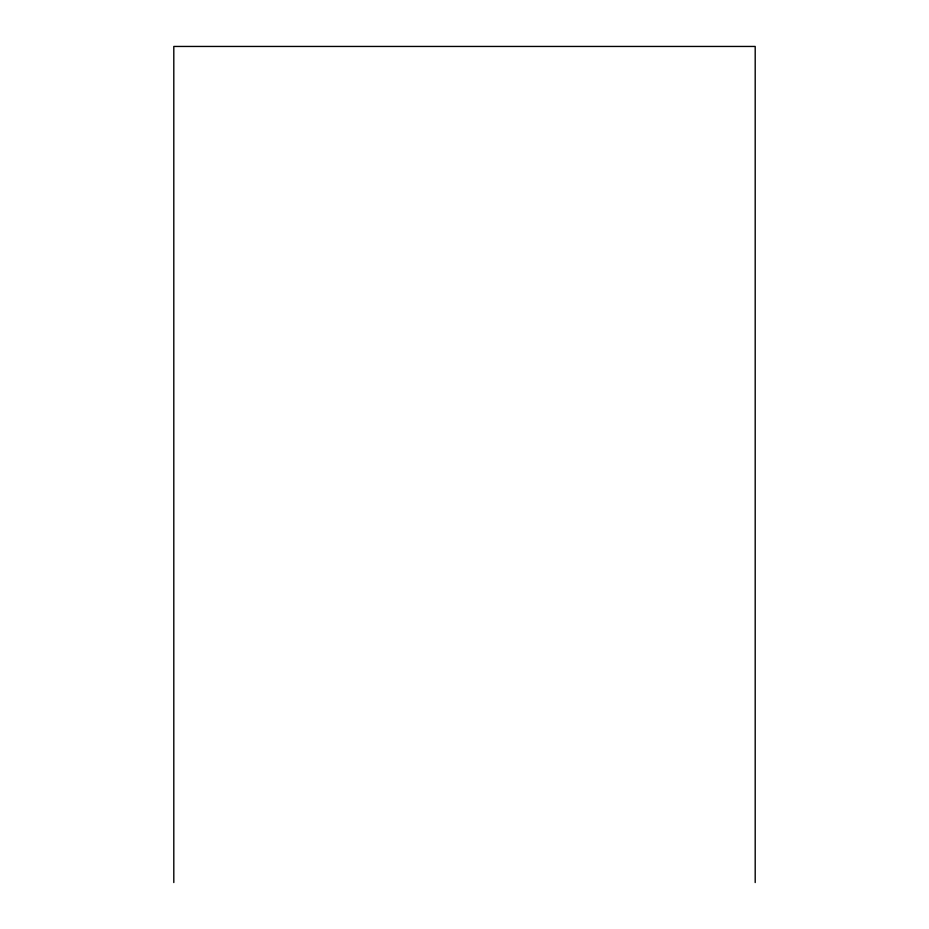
<?xml version="1.0" encoding="UTF-8"?>
<svg xmlns="http://www.w3.org/2000/svg" width="929" height="929" viewBox="0 0 929 929"><rect width="100%" height="100%" fill="white"/><g stroke="black" fill="none" stroke-linecap="round" stroke-linejoin="round"><path stroke-width="1.39" d="M755.196 882.55L755.196 46.45L173.804 46.45L173.804 882.55"/></g></svg>
